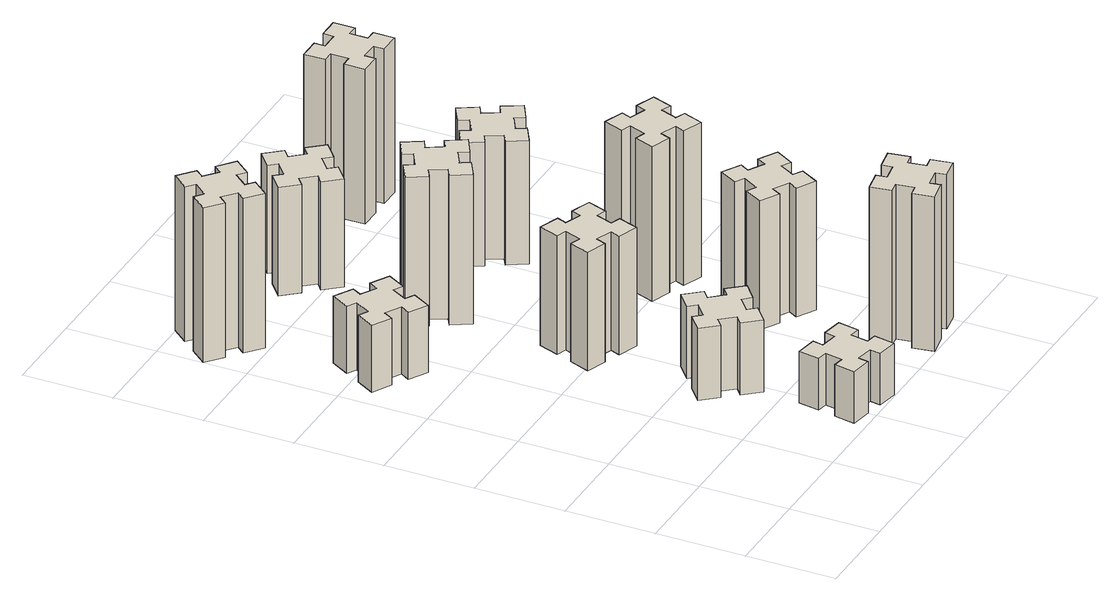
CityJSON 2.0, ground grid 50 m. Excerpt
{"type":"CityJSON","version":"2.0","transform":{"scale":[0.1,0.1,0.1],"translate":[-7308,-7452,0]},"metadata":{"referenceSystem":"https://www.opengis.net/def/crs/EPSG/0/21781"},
"CityObjects":{
"building1":{"type":"Building","attributes":{"class":"1000","function":"1000","usage":"1000","yearOfConstruction":2016,"roofType":"1000","measuredHeight":39,"storeysAboveGround":30,"storeysBelowGround":0},"geometry":[{"type":"Solid","lod":"1","boundaries":[[[[0,1,2,3,4,5,6,7,8,9,10,11,12,13,14,15,16,17,18,19]],[[17,16,20,21]],[[16,15,22,20]],[[15,14,23,22]],[[14,13,24,23]],[[13,12,25,24]],[[12,11,26,25]],[[11,10,27,26]],[[10,9,28,27]],[[9,8,29,28]],[[8,7,30,29]],[[7,6,31,30]],[[6,5,32,31]],[[5,4,33,32]],[[4,3,34,33]],[[3,2,35,34]],[[2,1,36,35]],[[1,0,37,36]],[[0,19,38,37]],[[19,18,39,38]],[[18,17,21,39]],[[24,25,26,27,28,29,30,31,32,33,34,35,36,37,38,39,21,20,22,23]]]]}]},
"building2":{"type":"Building","attributes":{"class":"1000","function":"1000","usage":"1000","yearOfConstruction":2016,"roofType":"1000","measuredHeight":30,"storeysAboveGround":30,"storeysBelowGround":0},"geometry":[{"type":"Solid","lod":"1","boundaries":[[[[40,41,42,43,44,45,46,47,48,49,50,51,52,53,54,55,56,57,58,59]],[[57,56,60,61]],[[56,55,62,60]],[[55,54,63,62]],[[54,53,64,63]],[[53,52,65,64]],[[52,51,66,65]],[[51,50,67,66]],[[50,49,68,67]],[[49,48,69,68]],[[48,47,70,69]],[[47,46,71,70]],[[46,45,72,71]],[[45,44,73,72]],[[44,43,74,73]],[[43,42,75,74]],[[42,41,76,75]],[[41,40,77,76]],[[40,59,78,77]],[[59,58,79,78]],[[58,57,61,79]],[[64,65,66,67,68,69,70,71,72,73,74,75,76,77,78,79,61,60,62,63]]]]}]},
"building3":{"type":"Building","attributes":{"class":"1000","function":"1000","usage":"1000","yearOfConstruction":2016,"roofType":"1000","measuredHeight":90,"storeysAboveGround":30,"storeysBelowGround":0},"geometry":[{"type":"Solid","lod":"1","boundaries":[[[[80,81,82,83,84,85,86,87,88,89,90,91,92,93,94,95,96,97,98,99]],[[97,96,100,101]],[[96,95,102,100]],[[95,94,103,102]],[[94,93,104,103]],[[93,92,105,104]],[[92,91,106,105]],[[91,90,107,106]],[[90,89,108,107]],[[89,88,109,108]],[[88,87,110,109]],[[87,86,111,110]],[[86,85,112,111]],[[85,84,113,112]],[[84,83,114,113]],[[83,82,115,114]],[[82,81,116,115]],[[81,80,117,116]],[[80,99,118,117]],[[99,98,119,118]],[[98,97,101,119]],[[104,105,106,107,108,109,110,111,112,113,114,115,116,117,118,119,101,100,102,103]]]]}]},
"building4":{"type":"Building","attributes":{"class":"1000","function":"1000","usage":"1000","yearOfConstruction":2016,"roofType":"1000","measuredHeight":42,"storeysAboveGround":30,"storeysBelowGround":0},"geometry":[{"type":"Solid","lod":"1","boundaries":[[[[120,121,122,123,124,125,126,127,128,129,130,131,132,133,134,135,136,137,138,139]],[[137,136,140,141]],[[136,135,142,140]],[[135,134,143,142]],[[134,133,144,143]],[[133,132,145,144]],[[132,131,146,145]],[[131,130,147,146]],[[130,129,148,147]],[[129,128,149,148]],[[128,127,150,149]],[[127,126,151,150]],[[126,125,152,151]],[[125,124,153,152]],[[124,123,154,153]],[[123,122,155,154]],[[122,121,156,155]],[[121,120,157,156]],[[120,139,158,157]],[[139,138,159,158]],[[138,137,141,159]],[[144,145,146,147,148,149,150,151,152,153,154,155,156,157,158,159,141,140,142,143]]]]}]},
"building5":{"type":"Building","attributes":{"class":"1000","function":"1000","usage":"1000","yearOfConstruction":2016,"roofType":"1000","measuredHeight":69,"storeysAboveGround":30,"storeysBelowGround":0},"geometry":[{"type":"Solid","lod":"1","boundaries":[[[[160,161,162,163,164,165,166,167,168,169,170,171,172,173,174,175,176,177,178,179]],[[177,176,180,181]],[[176,175,182,180]],[[175,174,183,182]],[[174,173,184,183]],[[173,172,185,184]],[[172,171,186,185]],[[171,170,187,186]],[[170,169,188,187]],[[169,168,189,188]],[[168,167,190,189]],[[167,166,191,190]],[[166,165,192,191]],[[165,164,193,192]],[[164,163,194,193]],[[163,162,195,194]],[[162,161,196,195]],[[161,160,197,196]],[[160,179,198,197]],[[179,178,199,198]],[[178,177,181,199]],[[184,185,186,187,188,189,190,191,192,193,194,195,196,197,198,199,181,180,182,183]]]]}]},
"building6":{"type":"Building","attributes":{"class":"1000","function":"1000","usage":"1000","yearOfConstruction":2016,"roofType":"1000","measuredHeight":87,"storeysAboveGround":30,"storeysBelowGround":0},"geometry":[{"type":"Solid","lod":"1","boundaries":[[[[200,201,202,203,204,205,206,207,208,209,210,211,212,213,214,215,216,217,218,219]],[[217,216,220,221]],[[216,215,222,220]],[[215,214,223,222]],[[214,213,224,223]],[[213,212,225,224]],[[212,211,226,225]],[[211,210,227,226]],[[210,209,228,227]],[[209,208,229,228]],[[208,207,230,229]],[[207,206,231,230]],[[206,205,232,231]],[[205,204,233,232]],[[204,203,234,233]],[[203,202,235,234]],[[202,201,236,235]],[[201,200,237,236]],[[200,219,238,237]],[[219,218,239,238]],[[218,217,221,239]],[[224,225,226,227,228,229,230,231,232,233,234,235,236,237,238,239,221,220,222,223]]]]}]},
"building7":{"type":"Building","attributes":{"class":"1000","function":"1000","usage":"1000","yearOfConstruction":2016,"roofType":"1000","measuredHeight":90,"storeysAboveGround":30,"storeysBelowGround":0},"geometry":[{"type":"Solid","lod":"1","boundaries":[[[[240,241,242,243,244,245,246,247,248,249,250,251,252,253,254,255,256,257,258,259]],[[257,256,260,261]],[[256,255,262,260]],[[255,254,263,262]],[[254,253,264,263]],[[253,252,265,264]],[[252,251,266,265]],[[251,250,267,266]],[[250,249,268,267]],[[249,248,269,268]],[[248,247,270,269]],[[247,246,271,270]],[[246,245,272,271]],[[245,244,273,272]],[[244,243,274,273]],[[243,242,275,274]],[[242,241,276,275]],[[241,240,277,276]],[[240,259,278,277]],[[259,258,279,278]],[[258,257,261,279]],[[264,265,266,267,268,269,270,271,272,273,274,275,276,277,278,279,261,260,262,263]]]]}]},
"building8":{"type":"Building","attributes":{"class":"1000","function":"1000","usage":"1000","yearOfConstruction":2016,"roofType":"1000","measuredHeight":63,"storeysAboveGround":30,"storeysBelowGround":0},"geometry":[{"type":"Solid","lod":"1","boundaries":[[[[280,281,282,283,284,285,286,287,288,289,290,291,292,293,294,295,296,297,298,299]],[[297,296,300,301]],[[296,295,302,300]],[[295,294,303,302]],[[294,293,304,303]],[[293,292,305,304]],[[292,291,306,305]],[[291,290,307,306]],[[290,289,308,307]],[[289,288,309,308]],[[288,287,310,309]],[[287,286,311,310]],[[286,285,312,311]],[[285,284,313,312]],[[284,283,314,313]],[[283,282,315,314]],[[282,281,316,315]],[[281,280,317,316]],[[280,299,318,317]],[[299,298,319,318]],[[298,297,301,319]],[[304,305,306,307,308,309,310,311,312,313,314,315,316,317,318,319,301,300,302,303]]]]}]},
"building9":{"type":"Building","attributes":{"class":"1000","function":"1000","usage":"1000","yearOfConstruction":2016,"roofType":"1000","measuredHeight":75,"storeysAboveGround":30,"storeysBelowGround":0},"geometry":[{"type":"Solid","lod":"1","boundaries":[[[[320,321,322,323,324,325,326,327,328,329,330,331,332,333,334,335,336,337,338,339]],[[337,336,340,341]],[[336,335,342,340]],[[335,334,343,342]],[[334,333,344,343]],[[333,332,345,344]],[[332,331,346,345]],[[331,330,347,346]],[[330,329,348,347]],[[329,328,349,348]],[[328,327,350,349]],[[327,326,351,350]],[[326,325,352,351]],[[325,324,353,352]],[[324,323,354,353]],[[323,322,355,354]],[[322,321,356,355]],[[321,320,357,356]],[[320,339,358,357]],[[339,338,359,358]],[[338,337,341,359]],[[344,345,346,347,348,349,350,351,352,353,354,355,356,357,358,359,341,340,342,343]]]]}]},
"building10":{"type":"Building","attributes":{"class":"1000","function":"1000","usage":"1000","yearOfConstruction":2016,"roofType":"1000","measuredHeight":90,"storeysAboveGround":30,"storeysBelowGround":0},"geometry":[{"type":"Solid","lod":"1","boundaries":[[[[360,361,362,363,364,365,366,367,368,369,370,371,372,373,374,375,376,377,378,379]],[[377,376,380,381]],[[376,375,382,380]],[[375,374,383,382]],[[374,373,384,383]],[[373,372,385,384]],[[372,371,386,385]],[[371,370,387,386]],[[370,369,388,387]],[[369,368,389,388]],[[368,367,390,389]],[[367,366,391,390]],[[366,365,392,391]],[[365,364,393,392]],[[364,363,394,393]],[[363,362,395,394]],[[362,361,396,395]],[[361,360,397,396]],[[360,379,398,397]],[[379,378,399,398]],[[378,377,381,399]],[[384,385,386,387,388,389,390,391,392,393,394,395,396,397,398,399,381,380,382,383]]]]}]},
"building11":{"type":"Building","attributes":{"class":"1000","function":"1000","usage":"1000","yearOfConstruction":2016,"roofType":"1000","measuredHeight":72,"storeysAboveGround":30,"storeysBelowGround":0},"geometry":[{"type":"Solid","lod":"1","boundaries":[[[[400,401,402,403,404,405,406,407,408,409,410,411,412,413,414,415,416,417,418,419]],[[417,416,420,421]],[[416,415,422,420]],[[415,414,423,422]],[[414,413,424,423]],[[413,412,425,424]],[[412,411,426,425]],[[411,410,427,426]],[[410,409,428,427]],[[409,408,429,428]],[[408,407,430,429]],[[407,406,431,430]],[[406,405,432,431]],[[405,404,433,432]],[[404,403,434,433]],[[403,402,435,434]],[[402,401,436,435]],[[401,400,437,436]],[[400,419,438,437]],[[419,418,439,438]],[[418,417,421,439]],[[424,425,426,427,428,429,430,431,432,433,434,435,436,437,438,439,421,420,422,423]]]]}]},
"building12":{"type":"Building","attributes":{"class":"1000","function":"1000","usage":"1000","yearOfConstruction":2016,"roofType":"1000","measuredHeight":90,"storeysAboveGround":30,"storeysBelowGround":0},"geometry":[{"type":"Solid","lod":"1","boundaries":[[[[440,441,442,443,444,445,446,447,448,449,450,451,452,453,454,455,456,457,458,459]],[[457,456,460,461]],[[456,455,462,460]],[[455,454,463,462]],[[454,453,464,463]],[[453,452,465,464]],[[452,451,466,465]],[[451,450,467,466]],[[450,449,468,467]],[[449,448,469,468]],[[448,447,470,469]],[[447,446,471,470]],[[446,445,472,471]],[[445,444,473,472]],[[444,443,474,473]],[[443,442,475,474]],[[442,441,476,475]],[[441,440,477,476]],[[440,459,478,477]],[[459,458,479,478]],[[458,457,461,479]],[[464,465,466,467,468,469,470,471,472,473,474,475,476,477,478,479,461,460,462,463]]]]}]}
},
"vertices":[
[416,2327,0],[466,2414,0],[518,2384,0],[578,2488,0],[474,2548,0],[444,2496,0],[357,2546,0],[387,2598,0],[283,2658,0],[223,2554,0],[275,2524,0],[225,2437,0],[173,2467,0],[113,2363,0],[217,2303,0],[247,2355,0],[334,2305,0],[304,2253,0],[408,2193,0],[468,2297,0],[334,2305,390],[304,2253,390],[247,2355,390],[217,2303,390],[113,2363,390],[173,2467,390],[225,2437,390],[275,2524,390],[223,2554,390],[283,2658,390],[387,2598,390],[357,2546,390],[444,2496,390],[474,2548,390],[578,2488,390],[518,2384,390],[466,2414,390],[416,2327,390],[468,2297,390],[408,2193,390],
[986,274,0],[968,175,0],[909,186,0],[888,67,0],[1007,47,0],[1017,106,0],[1115,88,0],[1105,29,0],[1223,8,0],[1244,127,0],[1185,137,0],[1202,235,0],[1261,225,0],[1282,343,0],[1164,364,0],[1154,305,0],[1055,322,0],[1066,381,0],[947,402,0],[927,284,0],[1055,322,300],[1066,381,300],[1154,305,300],[1164,364,300],[1282,343,300],[1261,225,300],[1202,235,300],[1185,137,300],[1244,127,300],[1223,8,300],[1105,29,300],[1115,88,300],[1017,106,300],[1007,47,300],[888,67,300],[909,186,300],[968,175,300],[986,274,300],[927,284,300],[947,402,300],
[136,3213,0],[213,3149,0],[174,3103,0],[266,3026,0],[343,3118,0],[297,3156,0],[362,3233,0],[408,3194,0],[485,3286,0],[393,3363,0],[354,3317,0],[278,3382,0],[316,3428,0],[224,3505,0],[147,3413,0],[193,3374,0],[129,3298,0],[83,3336,0],[6,3244,0],[98,3167,0],[129,3298,900],[83,3336,900],[193,3374,900],[147,3413,900],[224,3505,900],[316,3428,900],[278,3382,900],[354,3317,900],[393,3363,900],[485,3286,900],[408,3194,900],[362,3233,900],[297,3156,900],[343,3118,900],[266,3026,900],[174,3103,900],[213,3149,900],[136,3213,900],[98,3167,900],[6,3244,900],
[953,962,0],[876,897,0],[838,943,0],[746,866,0],[823,774,0],[869,813,0],[933,736,0],[887,698,0],[964,606,0],[1056,683,0],[1018,729,0],[1094,793,0],[1133,747,0],[1225,824,0],[1148,916,0],[1102,878,0],[1037,954,0],[1083,993,0],[1006,1085,0],[914,1008,0],[1037,954,420],[1083,993,420],[1102,878,420],[1148,916,420],[1225,824,420],[1133,747,420],[1094,793,420],[1018,729,420],[1056,683,420],[964,606,420],[887,698,420],[933,736,420],[869,813,420],[823,774,420],[746,866,420],[838,943,420],[876,897,420],[953,962,420],[914,1008,420],[1006,1085,420],
[1072,1501,0],[1106,1595,0],[1162,1574,0],[1203,1687,0],[1090,1728,0],[1070,1672,0],[976,1706,0],[997,1762,0],[884,1803,0],[843,1690,0],[899,1670,0],[865,1576,0],[809,1597,0],[767,1484,0],[880,1443,0],[901,1499,0],[995,1465,0],[974,1409,0],[1087,1367,0],[1128,1480,0],[995,1465,690],[974,1409,690],[901,1499,690],[880,1443,690],[767,1484,690],[809,1597,690],[865,1576,690],[899,1670,690],[843,1690,690],[884,1803,690],[997,1762,690],[976,1706,690],[1070,1672,690],[1090,1728,690],[1203,1687,690],[1162,1574,690],[1106,1595,690],[1072,1501,690],[1128,1480,690],[1087,1367,690],
[997,2305,0],[1084,2355,0],[1114,2303,0],[1218,2363,0],[1158,2467,0],[1106,2437,0],[1056,2524,0],[1108,2554,0],[1048,2658,0],[944,2598,0],[974,2546,0],[887,2496,0],[857,2548,0],[753,2488,0],[813,2384,0],[865,2414,0],[915,2327,0],[863,2297,0],[923,2193,0],[1027,2253,0],[915,2327,870],[863,2297,870],[865,2414,870],[813,2384,870],[753,2488,870],[857,2548,870],[887,2496,870],[974,2546,870],[944,2598,870],[1048,2658,870],[1108,2554,870],[1056,2524,870],[1106,2437,870],[1158,2467,870],[1218,2363,870],[1114,2303,870],[1084,2355,870],[997,2305,870],[1027,2253,870],[923,2193,870],
[1855,322,0],[1757,305,0],[1747,364,0],[1628,343,0],[1649,225,0],[1708,235,0],[1726,137,0],[1667,127,0],[1687,8,0],[1806,29,0],[1795,88,0],[1894,106,0],[1904,47,0],[2022,67,0],[2001,186,0],[1942,175,0],[1925,274,0],[1984,284,0],[1963,402,0],[1845,381,0],[1925,274,900],[1984,284,900],[1942,175,900],[2001,186,900],[2022,67,900],[1904,47,900],[1894,106,900],[1795,88,900],[1806,29,900],[1687,8,900],[1667,127,900],[1726,137,900],[1708,235,900],[1649,225,900],[1628,343,900],[1747,364,900],[1757,305,900],[1855,322,900],[1845,381,900],[1963,402,900],
[1102,3198,0],[1037,3274,0],[1083,3313,0],[1006,3405,0],[914,3328,0],[953,3282,0],[876,3217,0],[838,3263,0],[746,3186,0],[823,3094,0],[869,3133,0],[933,3056,0],[887,3018,0],[964,2926,0],[1056,3003,0],[1018,3049,0],[1094,3113,0],[1133,3067,0],[1225,3144,0],[1148,3236,0],[1094,3113,630],[1133,3067,630],[1018,3049,630],[1056,3003,630],[964,2926,630],[887,3018,630],[933,3056,630],[869,3133,630],[823,3094,630],[746,3186,630],[838,3263,630],[876,3217,630],[953,3282,630],[914,3328,630],[1006,3405,630],[1083,3313,630],[1037,3274,630],[1102,3198,630],[1148,3236,630],[1225,3144,630],
[1824,1016,0],[1737,1066,0],[1767,1118,0],[1663,1178,0],[1603,1074,0],[1655,1044,0],[1605,957,0],[1553,987,0],[1493,883,0],[1597,823,0],[1627,875,0],[1714,825,0],[1684,773,0],[1788,713,0],[1848,817,0],[1796,847,0],[1846,934,0],[1898,904,0],[1958,1008,0],[1854,1068,0],[1846,934,750],[1898,904,750],[1796,847,750],[1848,817,750],[1788,713,750],[1684,773,750],[1714,825,750],[1627,875,750],[1597,823,750],[1493,883,750],[1553,987,750],[1605,957,750],[1655,1044,750],[1603,1074,750],[1663,1178,750],[1767,1118,750],[1737,1066,750],[1824,1016,750],[1854,1068,750],[1958,1008,750],
[1810,1672,0],[1716,1706,0],[1737,1762,0],[1624,1803,0],[1583,1690,0],[1639,1670,0],[1605,1576,0],[1549,1597,0],[1507,1484,0],[1620,1443,0],[1641,1499,0],[1735,1465,0],[1714,1409,0],[1827,1367,0],[1868,1480,0],[1812,1501,0],[1846,1595,0],[1902,1574,0],[1943,1687,0],[1830,1728,0],[1846,1595,900],[1902,1574,900],[1812,1501,900],[1868,1480,900],[1827,1367,900],[1714,1409,900],[1735,1465,900],[1641,1499,900],[1620,1443,900],[1507,1484,900],[1549,1597,900],[1605,1576,900],[1639,1670,900],[1583,1690,900],[1624,1803,900],[1737,1762,900],[1716,1706,900],[1810,1672,900],[1830,1728,900],[1943,1687,900],
[1637,2305,0],[1724,2355,0],[1754,2303,0],[1858,2363,0],[1798,2467,0],[1746,2437,0],[1696,2524,0],[1748,2554,0],[1688,2658,0],[1584,2598,0],[1614,2546,0],[1527,2496,0],[1497,2548,0],[1393,2488,0],[1453,2384,0],[1505,2414,0],[1555,2327,0],[1503,2297,0],[1563,2193,0],[1667,2253,0],[1555,2327,720],[1503,2297,720],[1505,2414,720],[1453,2384,720],[1393,2488,720],[1497,2548,720],[1527,2496,720],[1614,2546,720],[1584,2598,720],[1688,2658,720],[1748,2554,720],[1696,2524,720],[1746,2437,720],[1798,2467,720],[1858,2363,720],[1754,2303,720],[1724,2355,720],[1637,2305,720],[1667,2253,720],[1563,2193,720],
[1675,3155,0],[1775,3155,0],[1775,3095,0],[1895,3095,0],[1895,3215,0],[1835,3215,0],[1835,3315,0],[1895,3315,0],[1895,3435,0],[1775,3435,0],[1775,3375,0],[1675,3375,0],[1675,3435,0],[1555,3435,0],[1555,3315,0],[1615,3315,0],[1615,3215,0],[1555,3215,0],[1555,3095,0],[1675,3095,0],[1615,3215,900],[1555,3215,900],[1615,3315,900],[1555,3315,900],[1555,3435,900],[1675,3435,900],[1675,3375,900],[1775,3375,900],[1775,3435,900],[1895,3435,900],[1895,3315,900],[1835,3315,900],[1835,3215,900],[1895,3215,900],[1895,3095,900],[1775,3095,900],[1775,3155,900],[1675,3155,900],[1675,3095,900],[1555,3095,900]
]}
